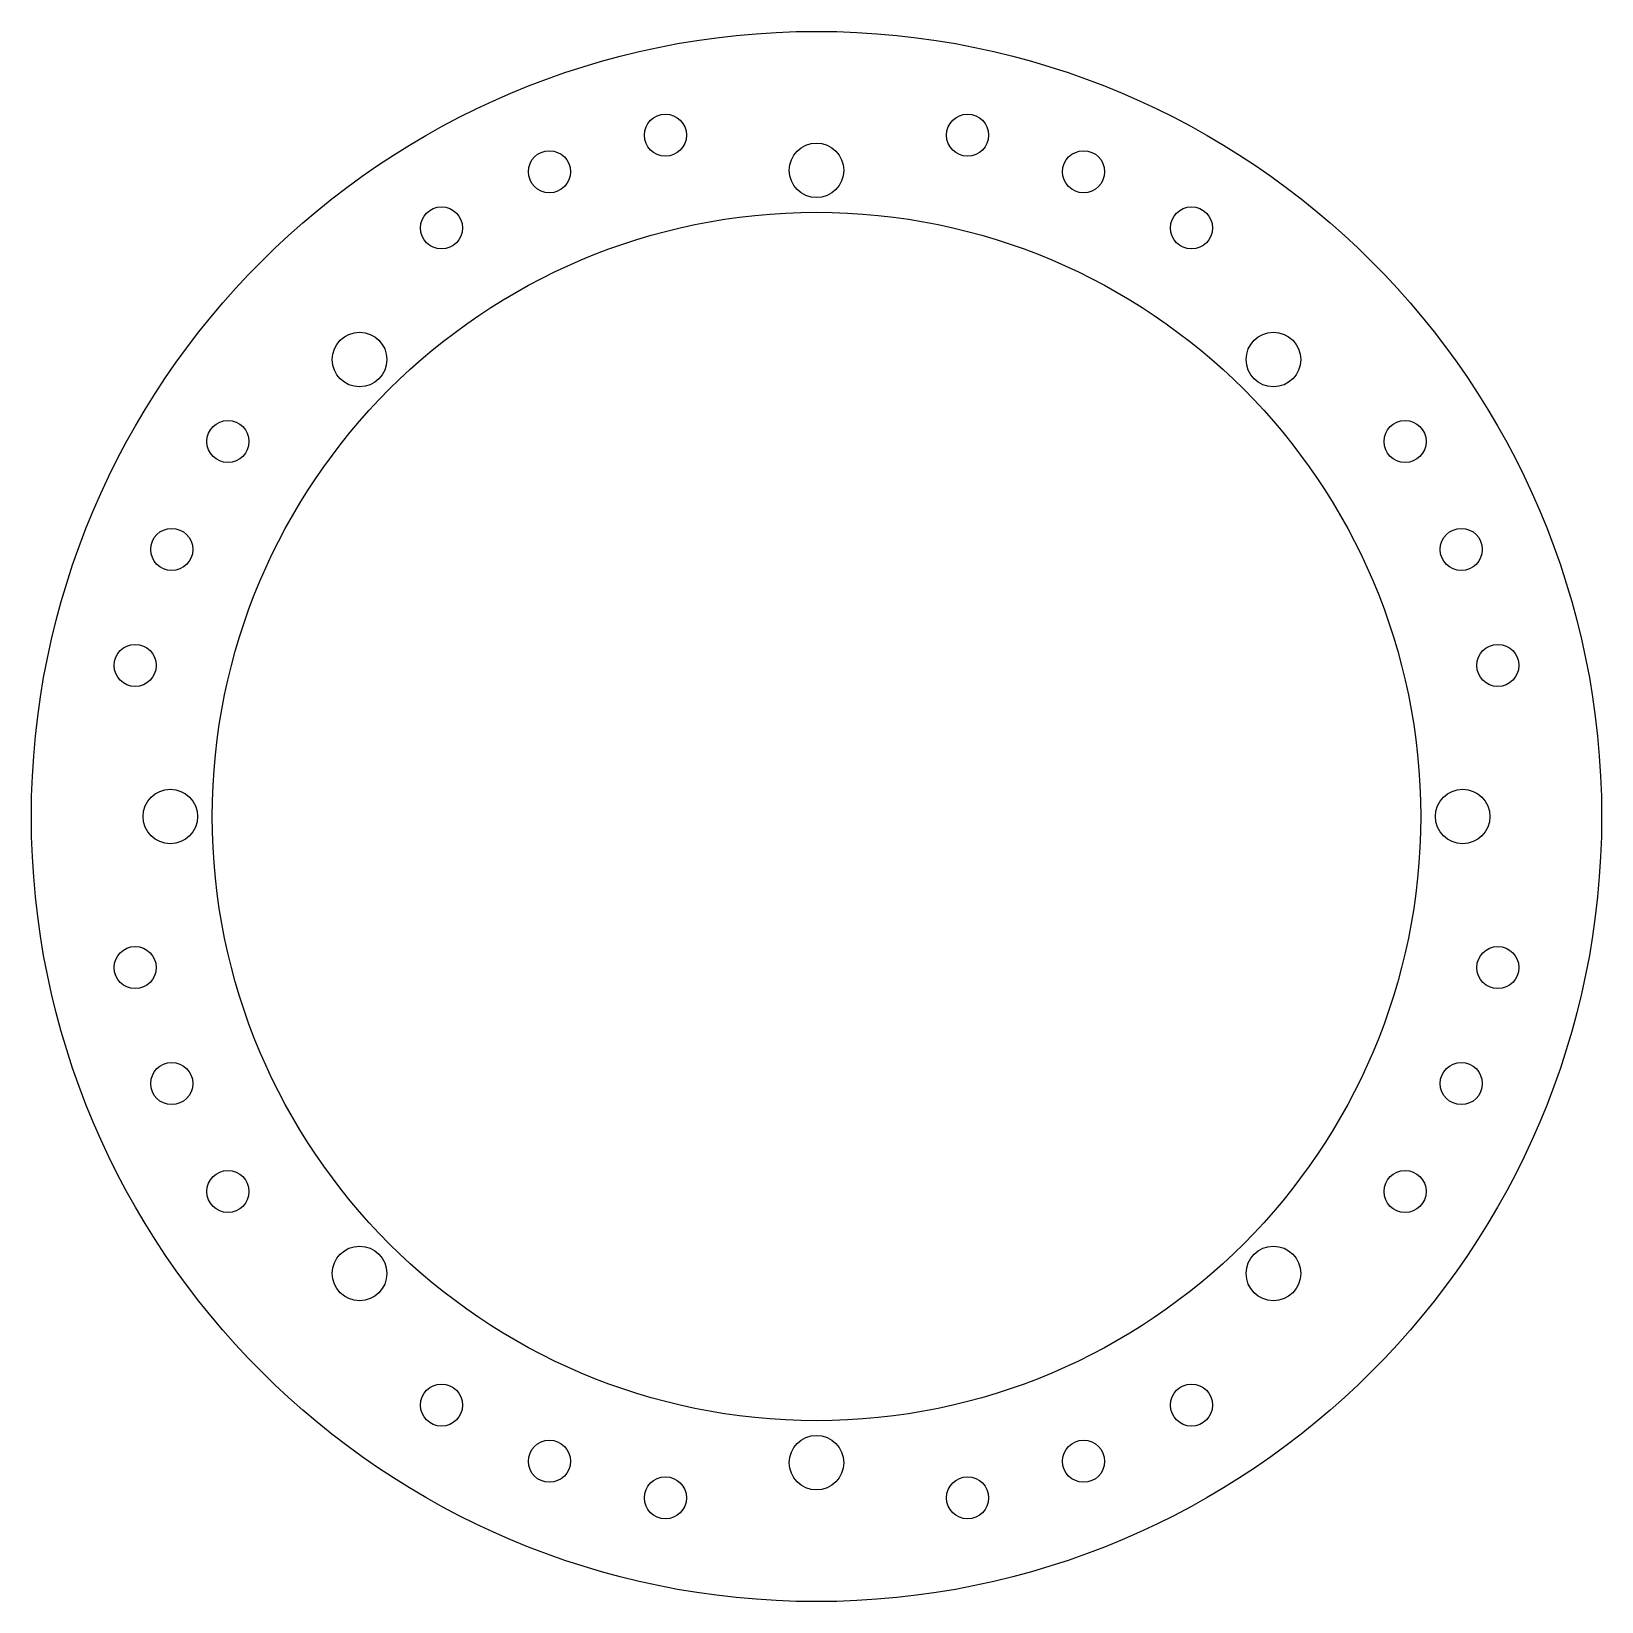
# Model space of a CAD drawing. Header units: millimetres. Extents: x -122 to 122, y -122 to 122.
import ezdxf

# ---------------------------------------------------------------- set-up
doc = ezdxf.new("R2010")
doc.units = ezdxf.units.MM

msp = doc.modelspace()

# ---------------------------------------------------------------- linework, layer by layer
at = {"color": 7, "linetype": 'Continuous', "lineweight": 25}
for centre, radius in [((0, 0), 121.5), ((-23.38, 105.44), 3.26), ((23.38, 105.44), 3.26), ((-41.33, 99.78), 3.26), ((0, 100), 4.22), ((41.33, 99.78), 3.26), ((0, 0), 93.5), ((-58.03, 91.09), 3.26), ((58.03, 91.09), 3.26), ((-70.71, 70.71), 4.22), ((70.71, 70.71), 4.22), ((-91.09, 58.03), 3.26), ((91.09, 58.03), 3.26), ((-99.78, 41.33), 3.26), ((99.78, 41.33), 3.26), ((-105.44, 23.38), 3.26), ((105.44, 23.38), 3.26), ((-100, 0), 4.22), ((100, 0), 4.22), ((-105.44, -23.38), 3.26), ((105.44, -23.38), 3.26), ((-99.78, -41.33), 3.26), ((99.78, -41.33), 3.26), ((-91.09, -58.03), 3.26), ((91.09, -58.03), 3.26), ((-70.71, -70.71), 4.22), ((70.71, -70.71), 4.22), ((-58.03, -91.09), 3.26), ((58.03, -91.09), 3.26), ((-41.33, -99.78), 3.26), ((0, -100), 4.22), ((41.33, -99.78), 3.26), ((-23.38, -105.44), 3.26), ((23.38, -105.44), 3.26)]:
    msp.add_circle(centre, radius, dxfattribs=at)

doc.saveas('drawing.dxf')
